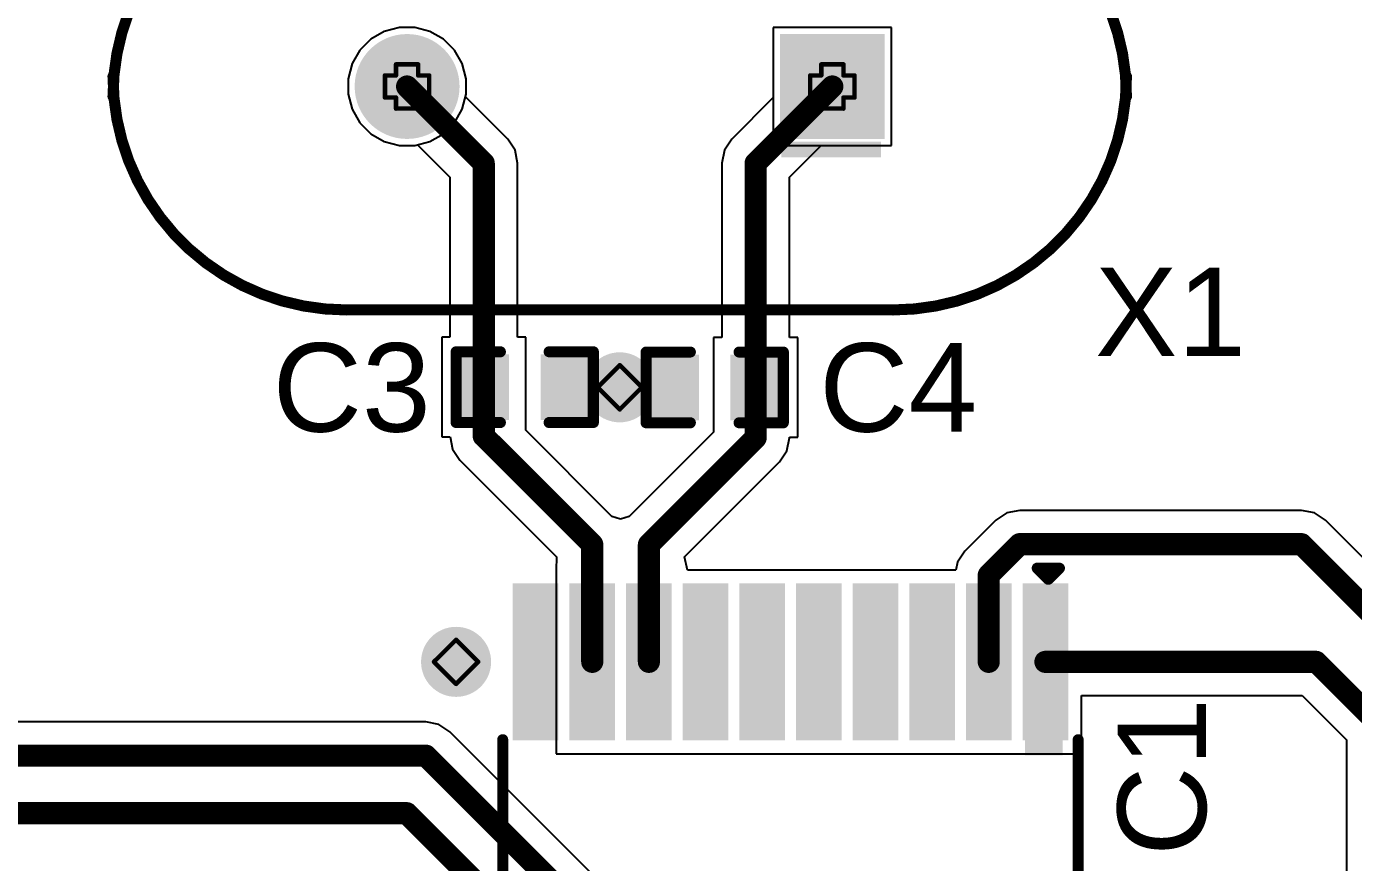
# Model space of a CAD drawing. Header units: inches. Extents: x -31 to 249, y -28 to 261.
# Drawn here: x 90.04 to 105.27, y 43.93 to 53.52 of the extents above; entities that cross this region are included whole.
import ezdxf

# ---------------------------------------------------------------- set-up
doc = ezdxf.new("R2010")
doc.units = ezdxf.units.IN
for name, color, linetype in [('Bottom Layer', 5, 'Continuous'), ('Bottom Solder', 6, 'Continuous'), ('Drill Drawing', 1, 'Continuous'), ('Multi-Layer', 9, 'Continuous'), ('Pad Holes', 156, 'Continuous'), ('Top Layer', 1, 'Continuous'), ('Top Overlay', 2, 'Continuous'), ('Top Paste', 8, 'Continuous'), ('Top Solder', 216, 'Continuous'), ('Via Holes', 16, 'Continuous')]:
    doc.layers.add(name, color=color, linetype=linetype)
doc.styles.add('Arial', font='', dxfattribs={"height": 0.2})
doc.styles.get('Arial').set_extended_font_data('Arial')

# ---------------------------------------------------------------- blocks, each defined once
blk = doc.blocks.new('71008000RW1_15')
at = {"layer": 'Bottom Layer'}
blk.add_hatch(color=5, dxfattribs=at).paths.add_polyline_path([(-0.5, 0.5), (0.5, 0.5), (0.5, -0.5), (-0.5, -0.5)])
h = blk.add_hatch(color=5, dxfattribs=at)
edge = h.paths.add_edge_path()
edge.add_arc((4.88, 0), 0.5, 0, 360)
at = {"layer": 'Bottom Solder'}
blk.add_hatch(color=6, dxfattribs=at).paths.add_polyline_path([(-0.602, 0.602), (0.602, 0.602), (0.602, -0.602), (-0.602, -0.602)])
h = blk.add_hatch(color=6, dxfattribs=at)
edge = h.paths.add_edge_path()
edge.add_arc((4.88, 0), 0.602, 0, 360)
at = {"layer": 'Multi-Layer'}
blk.add_hatch(color=9, dxfattribs=at).paths.add_polyline_path([(-0.5, 0.5), (0.5, 0.5), (0.5, -0.5), (-0.5, -0.5)])
h = blk.add_hatch(color=9, dxfattribs=at)
edge = h.paths.add_edge_path()
edge.add_arc((4.88, 0), 0.5, 0, 360)
at = {"layer": 'Pad Holes'}
h = blk.add_hatch(color=7, dxfattribs=at)
edge = h.paths.add_edge_path()
edge.add_arc((0, 0), 0.25, 0, 360)
h = blk.add_hatch(color=7, dxfattribs=at)
edge = h.paths.add_edge_path()
edge.add_arc((4.88, 0), 0.25, 0, 360)
at = {"layer": 'Top Layer'}
blk.add_hatch(color=1, dxfattribs=at).paths.add_polyline_path([(-0.5, 0.5), (0.5, 0.5), (0.5, -0.5), (-0.5, -0.5)])
h = blk.add_hatch(color=1, dxfattribs=at)
edge = h.paths.add_edge_path()
edge.add_arc((4.88, 0), 0.5, 0, 360)
at = {"layer": 'Top Overlay'}
blk.add_hatch(color=2, dxfattribs=at).paths.add_polyline_path([(-0.559, 0.635), (0.584, 0.635), (0.584, 0.813), (-0.559, 0.813)])
at = {"layer": 'Top Solder'}
blk.add_hatch(color=216, dxfattribs=at).paths.add_polyline_path([(-0.602, 0.602), (0.602, 0.602), (0.602, -0.602), (-0.602, -0.602)])
h = blk.add_hatch(color=216, dxfattribs=at)
edge = h.paths.add_edge_path()
edge.add_arc((4.88, 0), 0.602, 0, 360)
at = {"layer": 'Top Overlay'}
for points in [[(-3.375, -0.114, 0.127, 0.127, -0.414214), (-0.696, 2.565, 0.127, 0.127, 0)], [(5.576, 2.565, 0.127, 0.127, 0), (-0.696, 2.565, 0.127, 0.127, 0)], [(5.576, 2.565, 0.127, 0.127, -0.414214), (8.255, -0.114, 0.127, 0.127, 0)], [(-0.696, -2.565, 0.127, 0.127, -0.414214), (-3.375, 0.114, 0.127, 0.127, 0)], [(8.255, 0.114, 0.127, 0.127, -0.414214), (5.576, -2.565, 0.127, 0.127, 0)], [(5.576, -2.565, 0.127, 0.127, 0), (-0.696, -2.565, 0.127, 0.127, 0)]]:
    blk.add_lwpolyline(points, format="xyseb", dxfattribs=at)
for points in [[(-0.728, 2.565, 0.0635, 0.0635, 1), (-0.664, 2.565, 0.0635, 0.0635, 1)], [(-0.728, 2.565, 0.0635, 0.0635, 1), (-0.664, 2.565, 0.0635, 0.0635, 1)], [(5.544, 2.565, 0.0635, 0.0635, 1), (5.608, 2.565, 0.0635, 0.0635, 1)], [(5.544, 2.565, 0.0635, 0.0635, 1), (5.608, 2.565, 0.0635, 0.0635, 1)], [(-3.407, 0.114, 0.0635, 0.0635, 1), (-3.343, 0.114, 0.0635, 0.0635, 1)], [(8.223, 0.114, 0.0635, 0.0635, 1), (8.287, 0.114, 0.0635, 0.0635, 1)], [(-3.407, -0.114, 0.0635, 0.0635, 1), (-3.343, -0.114, 0.0635, 0.0635, 1)], [(8.223, -0.114, 0.0635, 0.0635, 1), (8.287, -0.114, 0.0635, 0.0635, 1)], [(-0.728, -2.565, 0.0635, 0.0635, 1), (-0.664, -2.565, 0.0635, 0.0635, 1)], [(-0.728, -2.565, 0.0635, 0.0635, 1), (-0.664, -2.565, 0.0635, 0.0635, 1)], [(5.544, -2.565, 0.0635, 0.0635, 1), (5.608, -2.565, 0.0635, 0.0635, 1)], [(5.544, -2.565, 0.0635, 0.0635, 1), (5.608, -2.565, 0.0635, 0.0635, 1)]]:
    blk.add_lwpolyline(points, format="xyseb", close=True, dxfattribs=at)
blk = doc.blocks.new('TSSOP_20_19')
at = {"layer": 'Top Layer'}
for points in [[(-2, 3.085), (-2, 2.765), (-3.6, 2.765), (-3.6, 3.085)], [(3.6, 3.085), (3.6, 2.765), (2, 2.765), (2, 3.085)], [(-2, 2.435), (-2, 2.115), (-3.6, 2.115), (-3.6, 2.435)], [(3.6, 2.435), (3.6, 2.115), (2, 2.115), (2, 2.435)], [(-2, 1.785), (-2, 1.465), (-3.6, 1.465), (-3.6, 1.785)], [(3.6, 1.785), (3.6, 1.465), (2, 1.465), (2, 1.785)], [(-2, 1.135), (-2, 0.815), (-3.6, 0.815), (-3.6, 1.135)], [(3.6, 1.135), (3.6, 0.815), (2, 0.815), (2, 1.135)], [(-2, 0.485), (-2, 0.165), (-3.6, 0.165), (-3.6, 0.485)], [(3.6, 0.485), (3.6, 0.165), (2, 0.165), (2, 0.485)], [(-2, -0.165), (-2, -0.485), (-3.6, -0.485), (-3.6, -0.165)], [(3.6, -0.165), (3.6, -0.485), (2, -0.485), (2, -0.165)], [(-2, -0.815), (-2, -1.135), (-3.6, -1.135), (-3.6, -0.815)], [(3.6, -0.815), (3.6, -1.135), (2, -1.135), (2, -0.815)], [(-2, -1.465), (-2, -1.785), (-3.6, -1.785), (-3.6, -1.465)], [(3.6, -1.465), (3.6, -1.785), (2, -1.785), (2, -1.465)], [(-2, -2.115), (-2, -2.435), (-3.6, -2.435), (-3.6, -2.115)], [(3.6, -2.115), (3.6, -2.435), (2, -2.435), (2, -2.115)], [(-2, -2.765), (-2, -3.085), (-3.6, -3.085), (-3.6, -2.765)], [(3.6, -2.765), (3.6, -3.085), (2, -3.085), (2, -2.765)]]:
    blk.add_hatch(color=1, dxfattribs=at).paths.add_polyline_path(points)
at = {"layer": 'Top Overlay'}
blk.add_hatch(color=2, dxfattribs=at).paths.add_polyline_path([(-1.906, 2.691), (-1.728, 2.691), (-1.728, 3.123), (-1.906, 3.123)])
at = {"layer": 'Top Paste'}
for points in [[(-2, 3.085), (-2, 2.765), (-3.6, 2.765), (-3.6, 3.085)], [(3.6, 3.085), (3.6, 2.765), (2, 2.765), (2, 3.085)], [(-2, 2.435), (-2, 2.115), (-3.6, 2.115), (-3.6, 2.435)], [(3.6, 2.435), (3.6, 2.115), (2, 2.115), (2, 2.435)], [(-2, 1.785), (-2, 1.465), (-3.6, 1.465), (-3.6, 1.785)], [(3.6, 1.785), (3.6, 1.465), (2, 1.465), (2, 1.785)], [(-2, 1.135), (-2, 0.815), (-3.6, 0.815), (-3.6, 1.135)], [(3.6, 1.135), (3.6, 0.815), (2, 0.815), (2, 1.135)], [(-2, 0.485), (-2, 0.165), (-3.6, 0.165), (-3.6, 0.485)], [(3.6, 0.485), (3.6, 0.165), (2, 0.165), (2, 0.485)], [(-2, -0.165), (-2, -0.485), (-3.6, -0.485), (-3.6, -0.165)], [(3.6, -0.165), (3.6, -0.485), (2, -0.485), (2, -0.165)], [(-2, -0.815), (-2, -1.135), (-3.6, -1.135), (-3.6, -0.815)], [(3.6, -0.815), (3.6, -1.135), (2, -1.135), (2, -0.815)], [(-2, -1.465), (-2, -1.785), (-3.6, -1.785), (-3.6, -1.465)], [(3.6, -1.465), (3.6, -1.785), (2, -1.785), (2, -1.465)], [(-2, -2.115), (-2, -2.435), (-3.6, -2.435), (-3.6, -2.115)], [(3.6, -2.115), (3.6, -2.435), (2, -2.435), (2, -2.115)], [(-2, -2.765), (-2, -3.085), (-3.6, -3.085), (-3.6, -2.765)], [(3.6, -2.765), (3.6, -3.085), (2, -3.085), (2, -2.765)]]:
    blk.add_hatch(color=8, dxfattribs=at).paths.add_polyline_path(points)
at = {"layer": 'Top Solder'}
for points in [[(-1.898, 3.187), (-1.898, 2.663), (-3.702, 2.663), (-3.702, 3.187)], [(3.702, 3.187), (3.702, 2.663), (1.898, 2.663), (1.898, 3.187)], [(-1.898, 2.537), (-1.898, 2.013), (-3.702, 2.013), (-3.702, 2.537)], [(3.702, 2.537), (3.702, 2.013), (1.898, 2.013), (1.898, 2.537)], [(-1.898, 1.887), (-1.898, 1.363), (-3.702, 1.363), (-3.702, 1.887)], [(3.702, 1.887), (3.702, 1.363), (1.898, 1.363), (1.898, 1.887)], [(-1.898, 1.237), (-1.898, 0.713), (-3.702, 0.713), (-3.702, 1.237)], [(3.702, 1.237), (3.702, 0.713), (1.898, 0.713), (1.898, 1.237)], [(-1.898, 0.587), (-1.898, 0.063), (-3.702, 0.063), (-3.702, 0.587)], [(3.702, 0.587), (3.702, 0.063), (1.898, 0.063), (1.898, 0.587)], [(-1.898, -0.063), (-1.898, -0.587), (-3.702, -0.587), (-3.702, -0.063)], [(3.702, -0.063), (3.702, -0.587), (1.898, -0.587), (1.898, -0.063)], [(-1.898, -0.713), (-1.898, -1.237), (-3.702, -1.237), (-3.702, -0.713)], [(3.702, -0.713), (3.702, -1.237), (1.898, -1.237), (1.898, -0.713)], [(-1.898, -1.363), (-1.898, -1.887), (-3.702, -1.887), (-3.702, -1.363)], [(3.702, -1.363), (3.702, -1.887), (1.898, -1.887), (1.898, -1.363)], [(-1.898, -2.013), (-1.898, -2.537), (-3.702, -2.537), (-3.702, -2.013)], [(3.702, -2.013), (3.702, -2.537), (1.898, -2.537), (1.898, -2.013)], [(-1.898, -2.663), (-1.898, -3.187), (-3.702, -3.187), (-3.702, -2.663)], [(3.702, -2.663), (3.702, -3.187), (1.898, -3.187), (1.898, -2.663)]]:
    blk.add_hatch(color=216, dxfattribs=at).paths.add_polyline_path(points)
at = {"layer": 'Top Overlay'}
for points in [[(1.954, 3.302, 0.127, 0.127, 0), (-1.907, 3.302, 0.127, 0.127, 0)], [(-3.875, 2.832, 0.127, 0.127, 0), (-3.875, 3.086, 0.127, 0.127, 0)], [(-3.748, 2.959, 0.127, 0.127, 0), (-3.875, 3.086, 0.127, 0.127, 0)], [(-3.875, 2.832, 0.127, 0.127, 0), (-3.748, 2.959, 0.127, 0.127, 0)], [(1.954, -3.302, 0.127, 0.127, 0), (-1.907, -3.302, 0.127, 0.127, 0)]]:
    blk.add_lwpolyline(points, format="xyseb", dxfattribs=at)
for points in [[(-1.938, 3.302, 0.0635, 0.0635, 1), (-1.875, 3.302, 0.0635, 0.0635, 1)], [(1.922, 3.302, 0.0635, 0.0635, 1), (1.986, 3.302, 0.0635, 0.0635, 1)], [(-3.907, 3.086, 0.0635, 0.0635, 1), (-3.843, 3.086, 0.0635, 0.0635, 1)], [(-3.907, 3.086, 0.0635, 0.0635, 1), (-3.843, 3.086, 0.0635, 0.0635, 1)], [(-3.907, 2.832, 0.0635, 0.0635, 1), (-3.843, 2.832, 0.0635, 0.0635, 1)], [(-3.907, 2.832, 0.0635, 0.0635, 1), (-3.843, 2.832, 0.0635, 0.0635, 1)], [(-3.78, 2.959, 0.0635, 0.0635, 1), (-3.716, 2.959, 0.0635, 0.0635, 1)], [(-3.78, 2.959, 0.0635, 0.0635, 1), (-3.716, 2.959, 0.0635, 0.0635, 1)], [(-1.938, -3.302, 0.0635, 0.0635, 1), (-1.875, -3.302, 0.0635, 0.0635, 1)], [(1.922, -3.302, 0.0635, 0.0635, 1), (1.986, -3.302, 0.0635, 0.0635, 1)]]:
    blk.add_lwpolyline(points, format="xyseb", close=True, dxfattribs=at)
blk = doc.blocks.new('C___0402_36')
at = {"layer": 'Top Layer'}
for points in [[(-0.699, -0.318), (-0.699, 0.318), (-0.241, 0.318), (-0.241, -0.318)], [(0.241, -0.318), (0.241, 0.318), (0.699, 0.318), (0.699, -0.318)]]:
    blk.add_hatch(color=1, dxfattribs=at).paths.add_polyline_path(points)
at = {"layer": 'Top Paste'}
for points in [[(-0.699, -0.318), (-0.699, 0.318), (-0.241, 0.318), (-0.241, -0.318)], [(0.241, -0.318), (0.241, 0.318), (0.699, 0.318), (0.699, -0.318)]]:
    blk.add_hatch(color=8, dxfattribs=at).paths.add_polyline_path(points)
at = {"layer": 'Top Solder'}
for points in [[(-0.758, -0.377), (-0.758, 0.377), (-0.181, 0.377), (-0.181, -0.377)], [(0.181, -0.377), (0.181, 0.377), (0.758, 0.377), (0.758, -0.377)]]:
    blk.add_hatch(color=216, dxfattribs=at).paths.add_polyline_path(points)
at = {"layer": 'Top Overlay'}
for points in [[(-0.787, 0.406, 0.127, 0.127, 0), (-0.279, 0.406, 0.127, 0.127, 0)], [(-0.787, -0.406, 0.127, 0.127, 0), (-0.787, 0.406, 0.127, 0.127, 0)], [(0.279, 0.406, 0.127, 0.127, 0), (0.787, 0.406, 0.127, 0.127, 0)], [(0.787, -0.406, 0.127, 0.127, 0), (0.787, 0.406, 0.127, 0.127, 0)], [(-0.787, -0.406, 0.127, 0.127, 0), (-0.279, -0.406, 0.127, 0.127, 0)], [(0.279, -0.406, 0.127, 0.127, 0), (0.787, -0.406, 0.127, 0.127, 0)]]:
    blk.add_lwpolyline(points, format="xyseb", dxfattribs=at)
for points in [[(-0.819, 0.406, 0.0635, 0.0635, 1), (-0.756, 0.406, 0.0635, 0.0635, 1)], [(-0.819, 0.406, 0.0635, 0.0635, 1), (-0.756, 0.406, 0.0635, 0.0635, 1)], [(-0.311, 0.406, 0.0635, 0.0635, 1), (-0.248, 0.406, 0.0635, 0.0635, 1)], [(0.248, 0.406, 0.0635, 0.0635, 1), (0.311, 0.406, 0.0635, 0.0635, 1)], [(0.756, 0.406, 0.0635, 0.0635, 1), (0.819, 0.406, 0.0635, 0.0635, 1)], [(0.756, 0.406, 0.0635, 0.0635, 1), (0.819, 0.406, 0.0635, 0.0635, 1)], [(-0.819, -0.406, 0.0635, 0.0635, 1), (-0.756, -0.406, 0.0635, 0.0635, 1)], [(-0.819, -0.406, 0.0635, 0.0635, 1), (-0.756, -0.406, 0.0635, 0.0635, 1)], [(-0.311, -0.406, 0.0635, 0.0635, 1), (-0.248, -0.406, 0.0635, 0.0635, 1)], [(0.248, -0.406, 0.0635, 0.0635, 1), (0.311, -0.406, 0.0635, 0.0635, 1)], [(0.756, -0.406, 0.0635, 0.0635, 1), (0.819, -0.406, 0.0635, 0.0635, 1)], [(0.756, -0.406, 0.0635, 0.0635, 1), (0.819, -0.406, 0.0635, 0.0635, 1)]]:
    blk.add_lwpolyline(points, format="xyseb", close=True, dxfattribs=at)
blk = doc.blocks.new('C___0402_37')
at = {"layer": 'Top Layer'}
for points in [[(-0.699, -0.318), (-0.699, 0.318), (-0.241, 0.318), (-0.241, -0.318)], [(0.241, -0.318), (0.241, 0.318), (0.699, 0.318), (0.699, -0.318)]]:
    blk.add_hatch(color=1, dxfattribs=at).paths.add_polyline_path(points)
at = {"layer": 'Top Paste'}
for points in [[(-0.699, -0.318), (-0.699, 0.318), (-0.241, 0.318), (-0.241, -0.318)], [(0.241, -0.318), (0.241, 0.318), (0.699, 0.318), (0.699, -0.318)]]:
    blk.add_hatch(color=8, dxfattribs=at).paths.add_polyline_path(points)
at = {"layer": 'Top Solder'}
for points in [[(-0.758, -0.377), (-0.758, 0.377), (-0.181, 0.377), (-0.181, -0.377)], [(0.181, -0.377), (0.181, 0.377), (0.758, 0.377), (0.758, -0.377)]]:
    blk.add_hatch(color=216, dxfattribs=at).paths.add_polyline_path(points)
at = {"layer": 'Top Overlay'}
for points in [[(-0.279, 0.406, 0.127, 0.127, 0), (-0.787, 0.406, 0.127, 0.127, 0)], [(-0.787, 0.406, 0.127, 0.127, 0), (-0.787, -0.406, 0.127, 0.127, 0)], [(0.787, 0.406, 0.127, 0.127, 0), (0.279, 0.406, 0.127, 0.127, 0)], [(0.787, 0.406, 0.127, 0.127, 0), (0.787, -0.406, 0.127, 0.127, 0)], [(-0.279, -0.406, 0.127, 0.127, 0), (-0.787, -0.406, 0.127, 0.127, 0)], [(0.787, -0.406, 0.127, 0.127, 0), (0.279, -0.406, 0.127, 0.127, 0)]]:
    blk.add_lwpolyline(points, format="xyseb", dxfattribs=at)
for points in [[(-0.819, 0.406, 0.0635, 0.0635, 1), (-0.756, 0.406, 0.0635, 0.0635, 1)], [(-0.819, 0.406, 0.0635, 0.0635, 1), (-0.756, 0.406, 0.0635, 0.0635, 1)], [(-0.311, 0.406, 0.0635, 0.0635, 1), (-0.248, 0.406, 0.0635, 0.0635, 1)], [(0.248, 0.406, 0.0635, 0.0635, 1), (0.311, 0.406, 0.0635, 0.0635, 1)], [(0.756, 0.406, 0.0635, 0.0635, 1), (0.819, 0.406, 0.0635, 0.0635, 1)], [(0.756, 0.406, 0.0635, 0.0635, 1), (0.819, 0.406, 0.0635, 0.0635, 1)], [(-0.819, -0.406, 0.0635, 0.0635, 1), (-0.756, -0.406, 0.0635, 0.0635, 1)], [(-0.819, -0.406, 0.0635, 0.0635, 1), (-0.756, -0.406, 0.0635, 0.0635, 1)], [(-0.311, -0.406, 0.0635, 0.0635, 1), (-0.248, -0.406, 0.0635, 0.0635, 1)], [(0.248, -0.406, 0.0635, 0.0635, 1), (0.311, -0.406, 0.0635, 0.0635, 1)], [(0.756, -0.406, 0.0635, 0.0635, 1), (0.819, -0.406, 0.0635, 0.0635, 1)], [(0.756, -0.406, 0.0635, 0.0635, 1), (0.819, -0.406, 0.0635, 0.0635, 1)]]:
    blk.add_lwpolyline(points, format="xyseb", close=True, dxfattribs=at)

msp = doc.modelspace()

# ---------------------------------------------------------------- hatches: boundary and pattern name
at = {"layer": 'Bottom Layer'}
h = msp.add_hatch(color=5, dxfattribs=at)
edge = h.paths.add_edge_path()
edge.add_arc((96.852, 49.379), 0.3, 0, 360)
h = msp.add_hatch(color=5, dxfattribs=at)
edge = h.paths.add_edge_path()
edge.add_arc((94.974, 46.228), 0.3, 0, 360)
at = {"layer": 'Bottom Solder'}
h = msp.add_hatch(color=6, dxfattribs=at)
edge = h.paths.add_edge_path()
edge.add_arc((96.852, 49.379), 0.402, 0, 360)
h = msp.add_hatch(color=6, dxfattribs=at)
edge = h.paths.add_edge_path()
edge.add_arc((94.974, 46.228), 0.402, 0, 360)
at = {"layer": 'Top Layer'}
h = msp.add_hatch(color=1, dxfattribs=at)
edge = h.paths.add_edge_path()
edge.add_arc((96.852, 49.379), 0.3, 0, 360)
h = msp.add_hatch(color=1, dxfattribs=at)
edge = h.paths.add_edge_path()
edge.add_arc((94.974, 46.228), 0.3, 0, 360)
at = {"layer": 'Top Solder'}
h = msp.add_hatch(color=216, dxfattribs=at)
edge = h.paths.add_edge_path()
edge.add_arc((96.852, 49.379), 0.402, 0, 360)
h = msp.add_hatch(color=216, dxfattribs=at)
edge = h.paths.add_edge_path()
edge.add_arc((94.974, 46.228), 0.402, 0, 360)
at = {"layer": 'Via Holes'}
h = msp.add_hatch(color=7, dxfattribs=at)
edge = h.paths.add_edge_path()
edge.add_arc((96.852, 49.379), 0.15, 0, 360)
h = msp.add_hatch(color=7, dxfattribs=at)
edge = h.paths.add_edge_path()
edge.add_arc((94.974, 46.228), 0.15, 0, 360)

# ---------------------------------------------------------------- linework, layer by layer
at = {"layer": 'Bottom Layer'}
for p, q in [((94.15, 53.464), (93.996, 53.374)), ((94.323, 53.51), (94.15, 53.464)), ((94.501, 53.51), (94.323, 53.51)), ((94.673, 53.464), (94.501, 53.51)), ((94.828, 53.374), (94.673, 53.464)), ((99.97, 53.51), (98.614, 53.51)), ((98.614, 53.51), (98.614, 52.154)), ((99.97, 52.154), (99.97, 53.51)), ((93.996, 53.374), (93.869, 53.248)), ((94.954, 53.248), (94.828, 53.374)), ((93.869, 53.248), (93.78, 53.094)), ((95.043, 53.094), (94.954, 53.248)), ((93.78, 53.094), (93.734, 52.921)), ((95.09, 52.921), (95.043, 53.094)), ((93.734, 52.921), (93.734, 52.743)), ((95.09, 52.743), (95.09, 52.921)), ((93.734, 52.743), (93.78, 52.57)), ((95.043, 52.57), (95.09, 52.743)), ((93.78, 52.57), (93.869, 52.416)), ((94.954, 52.416), (95.043, 52.57)), ((93.869, 52.416), (93.996, 52.29)), ((94.828, 52.29), (94.954, 52.416)), ((93.996, 52.29), (94.15, 52.2)), ((94.673, 52.2), (94.828, 52.29)), ((94.15, 52.2), (94.323, 52.154)), ((94.323, 52.154), (94.501, 52.154)), ((94.501, 52.154), (94.673, 52.2)), ((98.614, 52.154), (99.97, 52.154))]:
    msp.add_line(p, q, dxfattribs=at)
at = {"layer": 'Drill Drawing'}
for points in [[(94.285, 52.959, 0.0508, 0.0508, 0), (94.285, 53.086, 0.0508, 0.0508, 0)], [(94.285, 53.086, 0.0508, 0.0508, 0), (94.539, 53.086, 0.0508, 0.0508, 0)], [(94.539, 52.959, 0.0508, 0.0508, 0), (94.539, 53.086, 0.0508, 0.0508, 0)], [(99.165, 52.959, 0.0508, 0.0508, 0), (99.165, 53.086, 0.0508, 0.0508, 0)], [(99.165, 53.086, 0.0508, 0.0508, 0), (99.419, 53.086, 0.0508, 0.0508, 0)], [(99.419, 52.959, 0.0508, 0.0508, 0), (99.419, 53.086, 0.0508, 0.0508, 0)], [(94.158, 52.705, 0.0508, 0.0508, 0), (94.158, 52.959, 0.0508, 0.0508, 0)], [(94.158, 52.959, 0.0508, 0.0508, 0), (94.285, 52.959, 0.0508, 0.0508, 0)], [(94.539, 52.959, 0.0508, 0.0508, 0), (94.666, 52.959, 0.0508, 0.0508, 0)], [(94.666, 52.705, 0.0508, 0.0508, 0), (94.666, 52.959, 0.0508, 0.0508, 0)], [(99.038, 52.705, 0.0508, 0.0508, 0), (99.038, 52.959, 0.0508, 0.0508, 0)], [(99.038, 52.959, 0.0508, 0.0508, 0), (99.165, 52.959, 0.0508, 0.0508, 0)], [(99.419, 52.959, 0.0508, 0.0508, 0), (99.546, 52.959, 0.0508, 0.0508, 0)], [(99.546, 52.705, 0.0508, 0.0508, 0), (99.546, 52.959, 0.0508, 0.0508, 0)], [(94.158, 52.705, 0.0508, 0.0508, 0), (94.285, 52.705, 0.0508, 0.0508, 0)], [(94.285, 52.578, 0.0508, 0.0508, 0), (94.285, 52.705, 0.0508, 0.0508, 0)], [(94.539, 52.705, 0.0508, 0.0508, 0), (94.666, 52.705, 0.0508, 0.0508, 0)], [(94.539, 52.578, 0.0508, 0.0508, 0), (94.539, 52.705, 0.0508, 0.0508, 0)], [(99.038, 52.705, 0.0508, 0.0508, 0), (99.165, 52.705, 0.0508, 0.0508, 0)], [(99.165, 52.578, 0.0508, 0.0508, 0), (99.165, 52.705, 0.0508, 0.0508, 0)], [(99.419, 52.705, 0.0508, 0.0508, 0), (99.546, 52.705, 0.0508, 0.0508, 0)], [(99.419, 52.578, 0.0508, 0.0508, 0), (99.419, 52.705, 0.0508, 0.0508, 0)], [(94.285, 52.578, 0.0508, 0.0508, 0), (94.539, 52.578, 0.0508, 0.0508, 0)], [(99.165, 52.578, 0.0508, 0.0508, 0), (99.419, 52.578, 0.0508, 0.0508, 0)], [(96.598, 49.379, 0.0508, 0.0508, 0), (96.852, 49.633, 0.0508, 0.0508, 0)], [(96.852, 49.633, 0.0508, 0.0508, 0), (97.106, 49.379, 0.0508, 0.0508, 0)], [(96.598, 49.379, 0.0508, 0.0508, 0), (96.852, 49.125, 0.0508, 0.0508, 0)], [(96.852, 49.125, 0.0508, 0.0508, 0), (97.106, 49.379, 0.0508, 0.0508, 0)], [(94.72, 46.228, 0.0508, 0.0508, 0), (94.974, 46.482, 0.0508, 0.0508, 0)], [(94.974, 46.482, 0.0508, 0.0508, 0), (95.228, 46.228, 0.0508, 0.0508, 0)], [(94.72, 46.228, 0.0508, 0.0508, 0), (94.974, 45.974, 0.0508, 0.0508, 0)], [(94.974, 45.974, 0.0508, 0.0508, 0), (95.228, 46.228, 0.0508, 0.0508, 0)]]:
    msp.add_lwpolyline(points, format="xyseb", dxfattribs=at)
for points in [[(94.272, 53.086, 0.0254, 0.0254, 1), (94.298, 53.086, 0.0254, 0.0254, 1)], [(94.272, 53.086, 0.0254, 0.0254, 1), (94.298, 53.086, 0.0254, 0.0254, 1)], [(94.526, 53.086, 0.0254, 0.0254, 1), (94.552, 53.086, 0.0254, 0.0254, 1)], [(94.526, 53.086, 0.0254, 0.0254, 1), (94.552, 53.086, 0.0254, 0.0254, 1)], [(99.152, 53.086, 0.0254, 0.0254, 1), (99.178, 53.086, 0.0254, 0.0254, 1)], [(99.152, 53.086, 0.0254, 0.0254, 1), (99.178, 53.086, 0.0254, 0.0254, 1)], [(99.406, 53.086, 0.0254, 0.0254, 1), (99.432, 53.086, 0.0254, 0.0254, 1)], [(99.406, 53.086, 0.0254, 0.0254, 1), (99.432, 53.086, 0.0254, 0.0254, 1)], [(94.145, 52.959, 0.0254, 0.0254, 1), (94.171, 52.959, 0.0254, 0.0254, 1)], [(94.145, 52.959, 0.0254, 0.0254, 1), (94.171, 52.959, 0.0254, 0.0254, 1)], [(94.272, 52.959, 0.0254, 0.0254, 1), (94.298, 52.959, 0.0254, 0.0254, 1)], [(94.272, 52.959, 0.0254, 0.0254, 1), (94.298, 52.959, 0.0254, 0.0254, 1)], [(94.526, 52.959, 0.0254, 0.0254, 1), (94.552, 52.959, 0.0254, 0.0254, 1)], [(94.526, 52.959, 0.0254, 0.0254, 1), (94.552, 52.959, 0.0254, 0.0254, 1)], [(94.653, 52.959, 0.0254, 0.0254, 1), (94.679, 52.959, 0.0254, 0.0254, 1)], [(94.653, 52.959, 0.0254, 0.0254, 1), (94.679, 52.959, 0.0254, 0.0254, 1)], [(99.025, 52.959, 0.0254, 0.0254, 1), (99.051, 52.959, 0.0254, 0.0254, 1)], [(99.025, 52.959, 0.0254, 0.0254, 1), (99.051, 52.959, 0.0254, 0.0254, 1)], [(99.152, 52.959, 0.0254, 0.0254, 1), (99.178, 52.959, 0.0254, 0.0254, 1)], [(99.152, 52.959, 0.0254, 0.0254, 1), (99.178, 52.959, 0.0254, 0.0254, 1)], [(99.406, 52.959, 0.0254, 0.0254, 1), (99.432, 52.959, 0.0254, 0.0254, 1)], [(99.406, 52.959, 0.0254, 0.0254, 1), (99.432, 52.959, 0.0254, 0.0254, 1)], [(99.533, 52.959, 0.0254, 0.0254, 1), (99.559, 52.959, 0.0254, 0.0254, 1)], [(99.533, 52.959, 0.0254, 0.0254, 1), (99.559, 52.959, 0.0254, 0.0254, 1)], [(94.145, 52.705, 0.0254, 0.0254, 1), (94.171, 52.705, 0.0254, 0.0254, 1)], [(94.145, 52.705, 0.0254, 0.0254, 1), (94.171, 52.705, 0.0254, 0.0254, 1)], [(94.272, 52.705, 0.0254, 0.0254, 1), (94.298, 52.705, 0.0254, 0.0254, 1)], [(94.272, 52.705, 0.0254, 0.0254, 1), (94.298, 52.705, 0.0254, 0.0254, 1)], [(94.526, 52.705, 0.0254, 0.0254, 1), (94.552, 52.705, 0.0254, 0.0254, 1)], [(94.526, 52.705, 0.0254, 0.0254, 1), (94.552, 52.705, 0.0254, 0.0254, 1)], [(94.653, 52.705, 0.0254, 0.0254, 1), (94.679, 52.705, 0.0254, 0.0254, 1)], [(94.653, 52.705, 0.0254, 0.0254, 1), (94.679, 52.705, 0.0254, 0.0254, 1)], [(99.025, 52.705, 0.0254, 0.0254, 1), (99.051, 52.705, 0.0254, 0.0254, 1)], [(99.025, 52.705, 0.0254, 0.0254, 1), (99.051, 52.705, 0.0254, 0.0254, 1)], [(99.152, 52.705, 0.0254, 0.0254, 1), (99.178, 52.705, 0.0254, 0.0254, 1)], [(99.152, 52.705, 0.0254, 0.0254, 1), (99.178, 52.705, 0.0254, 0.0254, 1)], [(99.406, 52.705, 0.0254, 0.0254, 1), (99.432, 52.705, 0.0254, 0.0254, 1)], [(99.406, 52.705, 0.0254, 0.0254, 1), (99.432, 52.705, 0.0254, 0.0254, 1)], [(99.533, 52.705, 0.0254, 0.0254, 1), (99.559, 52.705, 0.0254, 0.0254, 1)], [(99.533, 52.705, 0.0254, 0.0254, 1), (99.559, 52.705, 0.0254, 0.0254, 1)], [(94.272, 52.578, 0.0254, 0.0254, 1), (94.298, 52.578, 0.0254, 0.0254, 1)], [(94.272, 52.578, 0.0254, 0.0254, 1), (94.298, 52.578, 0.0254, 0.0254, 1)], [(94.526, 52.578, 0.0254, 0.0254, 1), (94.552, 52.578, 0.0254, 0.0254, 1)], [(94.526, 52.578, 0.0254, 0.0254, 1), (94.552, 52.578, 0.0254, 0.0254, 1)], [(99.152, 52.578, 0.0254, 0.0254, 1), (99.178, 52.578, 0.0254, 0.0254, 1)], [(99.152, 52.578, 0.0254, 0.0254, 1), (99.178, 52.578, 0.0254, 0.0254, 1)], [(99.406, 52.578, 0.0254, 0.0254, 1), (99.432, 52.578, 0.0254, 0.0254, 1)], [(99.406, 52.578, 0.0254, 0.0254, 1), (99.432, 52.578, 0.0254, 0.0254, 1)], [(96.839, 49.633, 0.0254, 0.0254, 1), (96.865, 49.633, 0.0254, 0.0254, 1)], [(96.839, 49.633, 0.0254, 0.0254, 1), (96.865, 49.633, 0.0254, 0.0254, 1)], [(96.585, 49.379, 0.0254, 0.0254, 1), (96.611, 49.379, 0.0254, 0.0254, 1)], [(96.585, 49.379, 0.0254, 0.0254, 1), (96.611, 49.379, 0.0254, 0.0254, 1)], [(97.093, 49.379, 0.0254, 0.0254, 1), (97.119, 49.379, 0.0254, 0.0254, 1)], [(97.093, 49.379, 0.0254, 0.0254, 1), (97.119, 49.379, 0.0254, 0.0254, 1)], [(96.839, 49.125, 0.0254, 0.0254, 1), (96.865, 49.125, 0.0254, 0.0254, 1)], [(96.839, 49.125, 0.0254, 0.0254, 1), (96.865, 49.125, 0.0254, 0.0254, 1)], [(94.962, 46.482, 0.0254, 0.0254, 1), (94.987, 46.482, 0.0254, 0.0254, 1)], [(94.962, 46.482, 0.0254, 0.0254, 1), (94.987, 46.482, 0.0254, 0.0254, 1)], [(94.708, 46.228, 0.0254, 0.0254, 1), (94.733, 46.228, 0.0254, 0.0254, 1)], [(94.708, 46.228, 0.0254, 0.0254, 1), (94.733, 46.228, 0.0254, 0.0254, 1)], [(95.216, 46.228, 0.0254, 0.0254, 1), (95.241, 46.228, 0.0254, 0.0254, 1)], [(95.216, 46.228, 0.0254, 0.0254, 1), (95.241, 46.228, 0.0254, 0.0254, 1)], [(94.962, 45.974, 0.0254, 0.0254, 1), (94.987, 45.974, 0.0254, 0.0254, 1)], [(94.962, 45.974, 0.0254, 0.0254, 1), (94.987, 45.974, 0.0254, 0.0254, 1)]]:
    msp.add_lwpolyline(points, format="xyseb", close=True, dxfattribs=at)
at = {"layer": 'Top Layer'}
for p, q in [((94.15, 53.464), (93.996, 53.374)), ((94.323, 53.51), (94.15, 53.464)), ((94.501, 53.51), (94.323, 53.51)), ((94.673, 53.464), (94.501, 53.51)), ((94.828, 53.374), (94.673, 53.464)), ((99.97, 53.51), (98.614, 53.51)), ((98.614, 53.51), (98.614, 52.704)), ((99.97, 52.154), (99.97, 53.51)), ((93.996, 53.374), (93.869, 53.248)), ((94.954, 53.248), (94.828, 53.374)), ((93.869, 53.248), (93.78, 53.094)), ((95.043, 53.094), (94.954, 53.248)), ((93.78, 53.094), (93.734, 52.921)), ((95.09, 52.921), (95.043, 53.094)), ((93.734, 52.921), (93.734, 52.743)), ((95.09, 52.743), (95.09, 52.921)), ((93.734, 52.743), (93.78, 52.57)), ((95.081, 52.712), (95.09, 52.743)), ((95.567, 52.227), (95.081, 52.712)), ((98.614, 52.704), (98.137, 52.227)), ((93.78, 52.57), (93.869, 52.416)), ((93.869, 52.416), (93.996, 52.29)), ((93.996, 52.29), (94.15, 52.2)), ((94.15, 52.2), (94.323, 52.154)), ((94.323, 52.154), (94.501, 52.154)), ((94.501, 52.154), (94.532, 52.162)), ((94.532, 52.162), (94.903, 51.791)), ((95.651, 52.101), (95.567, 52.227)), ((95.68, 51.952), (95.651, 52.101)), ((98.053, 52.101), (98.023, 51.952)), ((98.137, 52.227), (98.053, 52.101)), ((98.8, 51.791), (99.163, 52.154)), ((99.163, 52.154), (99.97, 52.154)), ((95.68, 49.953), (95.68, 51.952)), ((98.023, 51.952), (98.023, 49.949)), ((94.903, 51.791), (94.903, 49.953)), ((98.8, 49.949), (98.8, 51.791)), ((94.903, 49.953), (94.809, 49.953)), ((94.809, 49.953), (94.809, 48.81)), ((95.775, 49.953), (95.68, 49.953)), ((95.775, 48.886), (95.775, 49.953)), ((98.023, 49.949), (97.929, 49.949)), ((97.929, 49.949), (97.929, 48.866)), ((98.894, 49.949), (98.8, 49.949)), ((98.894, 48.806), (98.894, 49.949)), ((96.762, 47.898), (95.775, 48.886)), ((94.809, 48.81), (94.905, 48.81)), ((94.905, 48.81), (94.933, 48.67)), ((97.929, 48.866), (96.962, 47.898)), ((98.771, 48.65), (98.8, 48.799)), ((98.8, 48.799), (98.8, 48.806)), ((98.8, 48.806), (98.894, 48.806)), ((94.933, 48.67), (95.017, 48.544)), ((98.686, 48.524), (98.771, 48.65)), ((95.017, 48.544), (96.127, 47.434)), ((97.597, 47.434), (98.686, 48.524)), ((101.442, 47.967), (101.293, 47.938)), ((104.675, 47.967), (101.442, 47.967)), ((104.824, 47.938), (104.675, 47.967)), ((96.86, 47.865), (96.762, 47.898)), ((96.962, 47.898), (96.86, 47.865)), ((101.167, 47.854), (100.812, 47.498)), ((101.293, 47.938), (101.167, 47.854)), ((104.95, 47.854), (104.824, 47.938)), ((106.427, 46.377), (104.95, 47.854)), ((96.127, 47.434), (96.122, 47.282)), ((97.628, 47.282), (97.597, 47.434)), ((100.727, 47.372), (100.709, 47.282)), ((100.812, 47.498), (100.727, 47.372)), ((96.122, 47.282), (96.122, 47.282)), ((96.122, 47.282), (96.122, 45.174)), ((100.709, 47.282), (97.628, 47.282)), ((102.15, 45.174), (102.15, 45.84)), ((102.15, 45.84), (104.683, 45.84)), ((104.683, 45.84), (105.19, 45.332)), ((94.628, 45.54), (87.254, 45.54)), ((94.776, 45.51), (94.628, 45.54)), ((94.902, 45.426), (94.776, 45.51)), ((98.111, 42.218), (94.902, 45.426)), ((105.19, 45.332), (105.19, 41.759)), ((96.122, 45.174), (102.15, 45.174))]:
    msp.add_line(p, q, dxfattribs=at)
for points in [[(94.412, 52.832, 0.254, 0.254, 0), (95.292, 51.952, 0.254, 0.254, 0)], [(98.412, 51.952, 0.254, 0.254, 0), (99.292, 52.832, 0.254, 0.254, 0)], [(95.292, 49.381, 0.254, 0.254, 0), (95.292, 51.952, 0.254, 0.254, 0)], [(98.412, 48.799, 0.254, 0.254, 0), (98.412, 51.952, 0.254, 0.254, 0)], [(95.292, 48.819, 0.254, 0.254, 0), (95.292, 49.381, 0.254, 0.254, 0)], [(95.292, 48.819, 0.254, 0.254, 0), (96.536, 47.575, 0.254, 0.254, 0)], [(97.186, 47.573, 0.254, 0.254, 0), (98.412, 48.799, 0.254, 0.254, 0)], [(96.536, 46.228, 0.254, 0.254, 0), (96.536, 47.575, 0.254, 0.254, 0)], [(97.186, 46.228, 0.254, 0.254, 0), (97.186, 47.573, 0.254, 0.254, 0)], [(101.086, 47.223, 0.254, 0.254, 0), (101.442, 47.579, 0.254, 0.254, 0)], [(101.442, 47.579, 0.254, 0.254, 0), (104.675, 47.579, 0.254, 0.254, 0)], [(104.675, 47.579, 0.254, 0.254, 0), (106.152, 46.102, 0.254, 0.254, 0)], [(101.086, 46.228, 0.254, 0.254, 0), (101.086, 47.223, 0.254, 0.254, 0)], [(101.736, 46.228, 0.254, 0.254, 0), (104.844, 46.228, 0.254, 0.254, 0)], [(104.844, 46.228, 0.254, 0.254, 0), (105.579, 45.493, 0.254, 0.254, 0)], [(87.093, 45.151, 0.254, 0.254, 0), (94.628, 45.151, 0.254, 0.254, 0)], [(94.628, 45.151, 0.254, 0.254, 0), (97.836, 41.943, 0.254, 0.254, 0)], [(60.753, 44.491, 0.254, 0.254, 0), (94.408, 44.491, 0.254, 0.254, 0)], [(94.408, 44.491, 0.254, 0.254, 0), (97.186, 41.713, 0.254, 0.254, 0)]]:
    msp.add_lwpolyline(points, format="xyseb", dxfattribs=at)
for points in [[(94.348, 52.832, 0.127, 0.127, 1), (94.475, 52.832, 0.127, 0.127, 1)], [(99.228, 52.832, 0.127, 0.127, 1), (99.355, 52.832, 0.127, 0.127, 1)], [(95.228, 51.952, 0.127, 0.127, 1), (95.355, 51.952, 0.127, 0.127, 1)], [(95.228, 51.952, 0.127, 0.127, 1), (95.355, 51.952, 0.127, 0.127, 1)], [(98.348, 51.952, 0.127, 0.127, 1), (98.475, 51.952, 0.127, 0.127, 1)], [(98.348, 51.952, 0.127, 0.127, 1), (98.475, 51.952, 0.127, 0.127, 1)], [(95.228, 49.381, 0.127, 0.127, 1), (95.355, 49.381, 0.127, 0.127, 1)], [(95.228, 49.381, 0.127, 0.127, 1), (95.355, 49.381, 0.127, 0.127, 1)], [(95.228, 48.819, 0.127, 0.127, 1), (95.355, 48.819, 0.127, 0.127, 1)], [(95.228, 48.819, 0.127, 0.127, 1), (95.355, 48.819, 0.127, 0.127, 1)], [(98.348, 48.799, 0.127, 0.127, 1), (98.475, 48.799, 0.127, 0.127, 1)], [(98.348, 48.799, 0.127, 0.127, 1), (98.475, 48.799, 0.127, 0.127, 1)], [(96.473, 47.575, 0.127, 0.127, 1), (96.6, 47.575, 0.127, 0.127, 1)], [(96.473, 47.575, 0.127, 0.127, 1), (96.6, 47.575, 0.127, 0.127, 1)], [(97.123, 47.573, 0.127, 0.127, 1), (97.25, 47.573, 0.127, 0.127, 1)], [(97.123, 47.573, 0.127, 0.127, 1), (97.25, 47.573, 0.127, 0.127, 1)], [(101.378, 47.579, 0.127, 0.127, 1), (101.505, 47.579, 0.127, 0.127, 1)], [(101.378, 47.579, 0.127, 0.127, 1), (101.505, 47.579, 0.127, 0.127, 1)], [(104.612, 47.579, 0.127, 0.127, 1), (104.739, 47.579, 0.127, 0.127, 1)], [(104.612, 47.579, 0.127, 0.127, 1), (104.739, 47.579, 0.127, 0.127, 1)], [(101.023, 47.223, 0.127, 0.127, 1), (101.15, 47.223, 0.127, 0.127, 1)], [(101.023, 47.223, 0.127, 0.127, 1), (101.15, 47.223, 0.127, 0.127, 1)], [(96.473, 46.228, 0.127, 0.127, 1), (96.6, 46.228, 0.127, 0.127, 1)], [(97.123, 46.228, 0.127, 0.127, 1), (97.25, 46.228, 0.127, 0.127, 1)], [(101.023, 46.228, 0.127, 0.127, 1), (101.15, 46.228, 0.127, 0.127, 1)], [(101.673, 46.228, 0.127, 0.127, 1), (101.8, 46.228, 0.127, 0.127, 1)], [(104.78, 46.228, 0.127, 0.127, 1), (104.907, 46.228, 0.127, 0.127, 1)], [(104.78, 46.228, 0.127, 0.127, 1), (104.907, 46.228, 0.127, 0.127, 1)], [(94.564, 45.151, 0.127, 0.127, 1), (94.691, 45.151, 0.127, 0.127, 1)], [(94.564, 45.151, 0.127, 0.127, 1), (94.691, 45.151, 0.127, 0.127, 1)], [(94.345, 44.491, 0.127, 0.127, 1), (94.472, 44.491, 0.127, 0.127, 1)], [(94.345, 44.491, 0.127, 0.127, 1), (94.472, 44.491, 0.127, 0.127, 1)]]:
    msp.add_lwpolyline(points, format="xyseb", close=True, dxfattribs=at)

# ---------------------------------------------------------------- block references
for name, p, rotation in [('71008000RW1_15', (99.292, 52.832), 180), ('C___0402_37', (95.762, 49.381), 180), ('TSSOP_20_19', (98.811, 43.428), 270)]:
    msp.add_blockref(name, p, dxfattribs=dict(rotation=rotation))
msp.add_blockref('C___0402_36', (97.942, 49.378))

# ---------------------------------------------------------------- texts
at = {"layer": 'Top Overlay', "style": 'Arial'}
for s, p in [('X1', (102.305, 49.737)), ('C3', (92.869, 48.87)), ('C4', (99.141, 48.87))]:
    msp.add_text(s, height=1.016, dxfattribs=at).set_placement(p)
msp.add_text('C1', height=1.016, rotation=90, dxfattribs=at).set_placement((103.581, 44.001))

doc.saveas('drawing.dxf')
